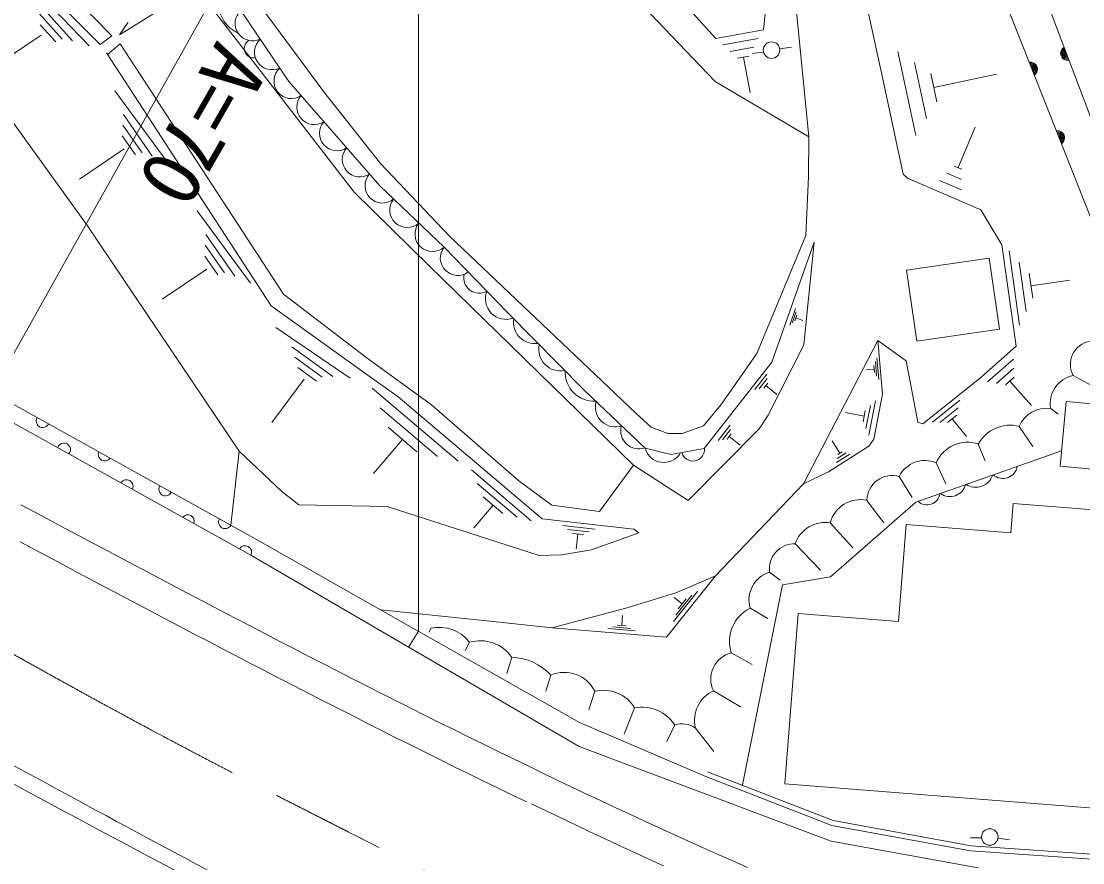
# Model space of a CAD drawing. Units: millimetres, scale not verified. Extents: x 40000 to 680000, y 20000 to 380000.
# Drawn here: x 111656 to 143803, y 286448 to 311924 of the extents above; entities that cross this region are included whole.
import ezdxf
from ezdxf.enums import TextEntityAlignment as Align

# ---------------------------------------------------------------- set-up
doc = ezdxf.new("R2010")
doc.units = ezdxf.units.MM
doc.header["$LTSCALE"] = 1000
doc.linetypes.add('CHAIN', pattern=[18.5, 12, -1.5, 3.5, -1.5])
for name, color, linetype, lineweight in [('M-BGD', 7, 'Continuous', 13), ('M-BMK', 2, 'CHAIN', 13), ('M-STR-HTXT', 7, 'Continuous', 13)]:
    doc.layers.add(name, color=color, linetype=linetype, lineweight=lineweight)
doc.styles.add('ＭＳ ゴシック', font='')
doc.styles.get('ＭＳ ゴシック').set_extended_font_data('MS Gothic')

msp = doc.modelspace()

# ---------------------------------------------------------------- linework, layer by layer
at = {"layer": 'M-BGD'}
for p, q in [((113662, 305733), (101496, 322594)), ((114401, 311481), (112062, 313872)), ((132692, 311400), (130431, 313894)), ((114044, 311217), (111666, 313618)), ((118086, 313495), (120816, 309789)), ((135008, 313456), (135508, 308424)), ((111836, 313147), (113714, 311176)), ((119756, 310105), (117720, 313131)), ((134130, 311668), (134325, 313416)), ((144993, 306496), (142464, 313177)), ((132673, 310096), (129815, 313090)), ((137141, 312938), (137736, 310219)), ((144137, 305738), (141251, 313025)), ((107556, 294937), (117430, 312599)), ((113213, 311329), (112184, 312469)), ((117305, 312484), (121734, 306746)), ((112892, 311386), (112208, 312144)), ((115963, 312336), (114635, 311514)), ((112700, 311301), (112232, 311819)), ((114635, 311514), (114894, 311898)), ((110904, 310589), (112256, 311499)), ((132692, 311400), (134130, 311668)), ((114044, 311217), (114401, 311481)), ((114655, 311245), (114274, 310914)), ((119598, 303661), (114655, 311245)), ((132903, 311206), (133972, 311405)), ((119228, 303313), (114237, 310972)), ((133125, 311004), (133837, 311137)), ((133347, 310802), (133703, 310869)), ((134136, 310988), (133804, 310947)), ((134625, 311091), (134979, 311139)), ((138201, 311012), (138750, 308463)), ((133525, 310836), (133727, 309753)), ((138703, 310675), (139069, 308976)), ((137736, 310219), (138365, 307297)), ((139205, 310339), (139388, 309489)), ((139296, 309914), (141190, 310321)), ((122512, 306937), (119756, 310105)), ((135508, 308424), (132673, 310096)), ((114491, 309821), (116102, 307627)), ((120816, 309789), (122533, 307616)), ((115625, 307842), (114749, 309104)), ((115314, 307940), (114732, 308779)), ((140025, 307492), (140546, 308713)), ((115112, 307879), (114714, 308453)), ((135497, 307229), (135508, 308424)), ((113423, 307148), (114775, 308059)), ((122533, 307616), (124630, 305415)), ((139689, 307323), (140135, 307132)), ((139913, 307540), (140136, 307445)), ((135417, 305434), (135497, 307229)), ((138365, 307297), (138491, 307171)), ((138491, 307171), (140719, 306220)), ((139465, 307106), (140134, 306820)), ((121734, 306746), (124021, 304514)), ((122512, 306937), (124463, 305088)), ((116988, 306184), (118599, 303990)), ((140719, 306220), (141350, 305152)), ((118254, 298913), (113662, 305733)), ((118122, 304206), (117247, 305468)), ((124630, 305415), (129438, 300843)), ((133936, 301868), (135417, 305434)), ((117811, 304303), (117229, 305142)), ((126379, 303110), (124463, 305088)), ((135667, 305238), (134385, 301601)), ((135358, 302128), (135667, 305238)), ((141350, 305152), (141785, 302090)), ((117610, 304243), (117212, 304817)), ((138469, 304393), (140973, 304749)), ((140973, 304749), (141279, 302599)), ((141569, 304971), (141888, 302722)), ((118868, 296183), (103533, 304708)), ((124021, 304514), (130197, 298487)), ((141876, 304633), (142089, 303133)), ((118614, 295763), (103370, 304237)), ((115921, 303512), (117273, 304422)), ((138775, 302243), (138469, 304393)), ((142183, 304294), (142290, 303544)), ((142237, 303919), (143409, 304086)), ((119598, 303661), (122137, 301724)), ((119228, 303313), (121907, 301384)), ((135107, 303228), (134928, 302720)), ((128724, 300735), (126379, 303110)), ((135124, 303127), (135005, 302788)), ((135141, 303026), (135081, 302856)), ((135111, 302941), (135327, 302865)), ((119371, 302656), (121617, 301119)), ((141279, 302599), (138775, 302243)), ((137592, 302260), (135342, 297924)), ((137741, 300639), (137592, 302260)), ((138454, 301647), (137592, 302260)), ((121095, 301165), (119852, 302066)), ((132853, 300322), (133936, 301868)), ((134273, 300000), (135358, 302128)), ((141785, 302090), (140714, 301143)), ((120770, 301154), (119943, 301753)), ((122137, 301724), (124082, 300314)), ((134385, 301601), (132339, 298985)), ((137521, 301621), (137561, 301182)), ((137565, 301735), (137626, 301078)), ((138808, 299785), (138454, 301647)), ((140915, 301004), (141700, 301699)), ((120599, 301030), (120034, 301440)), ((123069, 300556), (121907, 301384)), ((133873, 300778), (134236, 301242)), ((137487, 301396), (137235, 301373)), ((137477, 301506), (137497, 301287)), ((141188, 300959), (141711, 301423)), ((119248, 299781), (120222, 301088)), ((134008, 300797), (134250, 301107)), ((134142, 300817), (134263, 300972)), ((134202, 300894), (134542, 300629)), ((140714, 301143), (138958, 299736)), ((141461, 300915), (141722, 301146)), ((141592, 301030), (142247, 300289)), ((143516, 301197), (144290, 300776)), ((122279, 300817), (124889, 298602)), ((130547, 299001), (128724, 300735)), ((129438, 300843), (130267, 300059)), ((137472, 299269), (137741, 300639)), ((127428, 296858), (123069, 300556)), ((124082, 300314), (126727, 298014)), ((132315, 299676), (132853, 300322)), ((137373, 300287), (137237, 299595)), ((137529, 300436), (137325, 299398)), ((139248, 299787), (140076, 300450)), ((143303, 300416), (143119, 298451)), ((143303, 300416), (146474, 300119)), ((122524, 300224), (124264, 298747)), ((130267, 300059), (130731, 299635)), ((134008, 299585), (134273, 300000)), ((137183, 299965), (136621, 300075)), ((137217, 300138), (137149, 299792)), ((139479, 299781), (140031, 300224)), ((139710, 299776), (139986, 299997)), ((142831, 300198), (143059, 300030)), ((122769, 299631), (123639, 298892)), ((130731, 299635), (131233, 299444)), ((131674, 299446), (132315, 299676)), ((132763, 299235), (133126, 299699)), ((138958, 299736), (138808, 299785)), ((139848, 299886), (140277, 299352)), ((141879, 299660), (142289, 299052)), ((131233, 299444), (131674, 299446)), ((131851, 297413), (134008, 299585)), ((132897, 299255), (133139, 299564)), ((133031, 299274), (133152, 299429)), ((133092, 299352), (133432, 299086)), ((123204, 299261), (122327, 298228)), ((131336, 298809), (130547, 299001)), ((132339, 298985), (131336, 298809)), ((136103, 298279), (137323, 299057)), ((136448, 298851), (136214, 299218)), ((137323, 299057), (137472, 299269)), ((140640, 299124), (140846, 298612)), ((118254, 298913), (118004, 296664)), ((118254, 298913), (119536, 297697)), ((136350, 298564), (136750, 298819)), ((136366, 298686), (136633, 298856)), ((136382, 298808), (136515, 298893)), ((143163, 298923), (138749, 297369)), ((125289, 298340), (127102, 296802)), ((129170, 297081), (130197, 298487)), ((130197, 298487), (131851, 297413)), ((139364, 298556), (139655, 297919)), ((143119, 298451), (146290, 298154)), ((126727, 298014), (127721, 297276)), ((135342, 297924), (136103, 298279)), ((138245, 298146), (138638, 297509)), ((119536, 297697), (120058, 297288)), ((125465, 297935), (126674, 296910)), ((135342, 297924), (132677, 295135)), ((125641, 297530), (126245, 297017)), ((138749, 297369), (136163, 295105)), ((137264, 297420), (137779, 296738)), ((111647, 297286), (112087, 297051)), ((112087, 297051), (112527, 296817)), ((120058, 297288), (122739, 297236)), ((122739, 297236), (127339, 295750)), ((125943, 297274), (125361, 296588)), ((127721, 297276), (129170, 297081)), ((141695, 297326), (141624, 296436)), ((145527, 297023), (141695, 297326)), ((112527, 296817), (112967, 296582)), ((130207, 296543), (127428, 296858)), ((136154, 296738), (136836, 295982)), ((112967, 296582), (113407, 296348)), ((128046, 296657), (129028, 296546)), ((128199, 296539), (128854, 296465)), ((128351, 296421), (128679, 296384)), ((128515, 296403), (128463, 295945)), ((128928, 295924), (130359, 296432)), ((130359, 296432), (130207, 296543)), ((138452, 296687), (138220, 293754)), ((141624, 296436), (138452, 296687)), ((111620, 296167), (112060, 295932)), ((113407, 296348), (113847, 296114)), ((113847, 296114), (114286, 295881)), ((122540, 294108), (118868, 296183)), ((135092, 296104), (135861, 295309)), ((112060, 295932), (112500, 295698)), ((114286, 295881), (114726, 295648)), ((128548, 289971), (118614, 295763)), ((127339, 295750), (128019, 295770)), ((128019, 295770), (128928, 295924)), ((112500, 295698), (112940, 295464)), ((112940, 295464), (113380, 295230)), ((114726, 295648), (115165, 295415)), ((113380, 295230), (113819, 294996)), ((115165, 295415), (115605, 295182)), ((115605, 295182), (116045, 294950)), ((131200, 293278), (132677, 295135)), ((132677, 295135), (131483, 294624)), ((134319, 295248), (134639, 295001)), ((136163, 295105), (134710, 294863)), ((113819, 294996), (114259, 294763)), ((116045, 294950), (116484, 294719)), ((134710, 294863), (133501, 288803)), ((114259, 294763), (114699, 294530)), ((114699, 294530), (115138, 294298)), ((116484, 294719), (116924, 294488)), ((116924, 294488), (117363, 294257)), ((131483, 294624), (130041, 294172)), ((132139, 294661), (131413, 293748)), ((131673, 294287), (131433, 294477)), ((131967, 294550), (131482, 293941)), ((115138, 294298), (115578, 294066)), ((117363, 294257), (117803, 294027)), ((130041, 294172), (127737, 293563)), ((131794, 294439), (131552, 294134)), ((133728, 294158), (134262, 293847)), ((115578, 294066), (116017, 293834)), ((116017, 293834), (116457, 293603)), ((117803, 294027), (118241, 293798)), ((122540, 294108), (128561, 290690)), ((125752, 293772), (122540, 294108)), ((129842, 293634), (129867, 293938)), ((135184, 293994), (134777, 288839)), ((138220, 293754), (135184, 293994)), ((116457, 293603), (116896, 293373)), ((118241, 293798), (118609, 293608)), ((118609, 293608), (119050, 293378)), ((124058, 293552), (124006, 293426)), ((127737, 293563), (125752, 293772)), ((127737, 293563), (131200, 293278)), ((129416, 293536), (130246, 293467)), ((129560, 293590), (130113, 293545)), ((129703, 293645), (129980, 293622)), ((116896, 293373), (117336, 293143)), ((119050, 293378), (119490, 293150)), ((123682, 293457), (123379, 292978)), ((117336, 293143), (117774, 292913)), ((117774, 292913), (118142, 292723)), ((119490, 293150), (119929, 292923)), ((119929, 292923), (120369, 292696)), ((125235, 293124), (125099, 292870)), ((118142, 292723), (118583, 292494)), ((120369, 292696), (120809, 292470)), ((126512, 292667), (126366, 292180)), ((133159, 292805), (133788, 292449)), ((118583, 292494), (119023, 292266)), ((119023, 292266), (119462, 292039)), ((120809, 292470), (121249, 292245)), ((121249, 292245), (121690, 292020)), ((119462, 292039), (119902, 291812)), ((121690, 292020), (122130, 291796)), ((127691, 292129), (127538, 291642)), ((119902, 291812), (120342, 291586)), ((120342, 291586), (120782, 291361)), ((122130, 291796), (122570, 291573)), ((122570, 291573), (123011, 291351)), ((129027, 291640), (128843, 291080)), ((132618, 291653), (133441, 291166)), ((120782, 291361), (121223, 291136)), ((123011, 291351), (123452, 291129)), ((121223, 291136), (121663, 290912)), ((123452, 291129), (123893, 290909)), ((130228, 291140), (129919, 290344)), ((121663, 290912), (122103, 290689)), ((122103, 290689), (122544, 290466)), ((123893, 290909), (124334, 290689)), ((124334, 290689), (124775, 290470)), ((128561, 290690), (132386, 289061)), ((131446, 290621), (131212, 290122)), ((122544, 290466), (122985, 290245)), ((124775, 290470), (125216, 290251)), ((132073, 290528), (132633, 289814)), ((122985, 290245), (123426, 290024)), ((123426, 290024), (123867, 289804)), ((125216, 290251), (125658, 290034)), ((125658, 290034), (126100, 289818)), ((136187, 287107), (128548, 289971)), ((123867, 289804), (124308, 289585)), ((126100, 289818), (126542, 289602)), ((124308, 289585), (124749, 289367)), ((124749, 289367), (125191, 289150)), ((126542, 289602), (126984, 289388)), ((126984, 289388), (127427, 289174)), ((125191, 289150), (125633, 288933)), ((127427, 289174), (127869, 288962)), ((132386, 289061), (136205, 287581)), ((132440, 289200), (136246, 287726)), ((125633, 288933), (126075, 288718)), ((126075, 288718), (126517, 288503)), ((127869, 288962), (128312, 288751)), ((128312, 288751), (128756, 288540)), ((134777, 288839), (151959, 287481)), ((126517, 288503), (126960, 288290)), ((128756, 288540), (129199, 288331)), ((127108, 288229), (127550, 288016)), ((129199, 288331), (129643, 288123)), ((129643, 288123), (130087, 287916)), ((127550, 288016), (127993, 287805)), ((127993, 287805), (128437, 287595)), ((130087, 287916), (130531, 287710)), ((130531, 287710), (130976, 287506)), ((136246, 287726), (140425, 286957)), ((128437, 287595), (128880, 287386)), ((130976, 287506), (131421, 287303)), ((136205, 287581), (140407, 286808)), ((128880, 287386), (129324, 287178)), ((129324, 287178), (129768, 286971)), ((131421, 287303), (131866, 287100)), ((131866, 287100), (132311, 286900)), ((140639, 286300), (136187, 287107)), ((140739, 287199), (140404, 287201)), ((141235, 287198), (141588, 287141)), ((129768, 286971), (130212, 286765)), ((130212, 286765), (130657, 286560)), ((132311, 286900), (132757, 286700)), ((140407, 286808), (144856, 286506)), ((140425, 286957), (144866, 286656)), ((130657, 286560), (131102, 286357)), ((132757, 286700), (133203, 286502)), ((133203, 286502), (133650, 286305))]:
    msp.add_line(p, q, dxfattribs=at)
for centre in [(134378, 311051), (140987, 287230)]:
    msp.add_circle(centre, 250, dxfattribs=at)
for centre, radius, start, end in [((118631, 312473), 995, 182.0211, 245.8716), ((118663, 311860), 530, 131.8778, 296.0149), ((118690, 311097), 280, 119.091, 281.8451), ((119251, 310987), 530, 131.8778, 296.0149), ((143352, 310955), 219, 122.3546, 276.673), ((143352, 310955), 189, 124.4343, 274.5932), ((143352, 310955), 159, 127.3317, 271.6958), ((143352, 310955), 129, 131.6639, 267.3637), ((143352, 310955), 99.2, 138.9224, 260.1051), ((143352, 310955), 69.2, 154.2509, 244.7767), ((142213, 310467), 219, 304.1346, 98.4529), ((142213, 310467), 189, 306.2143, 96.3732), ((142213, 310467), 159, 309.1117, 93.4758), ((142213, 310467), 129, 313.4439, 89.1436), ((142213, 310467), 99.2, 320.7024, 81.8851), ((119839, 310113), 530, 131.8778, 303.668), ((142213, 310467), 69.2, 336.0308, 66.5567), ((120532, 309325), 530, 138.94, 303.0771), ((121220, 308533), 530, 138.94, 303.0771), ((143033, 308396), 219, 304.1346, 98.4529), ((143033, 308396), 189, 306.2143, 96.3732), ((143033, 308396), 159, 309.1117, 93.4758), ((143033, 308396), 129, 313.4439, 89.1436), ((143033, 308396), 99.2, 320.7024, 81.8851), ((143033, 308396), 69.2, 336.0308, 66.5567), ((121909, 307742), 530, 138.94, 303.0771), ((122597, 306950), 530, 138.94, 309.139), ((123345, 306209), 530, 141.4497, 311.6487), ((124111, 305484), 530, 141.4497, 311.6487), ((124877, 304758), 530, 141.4497, 306.7254), ((125523, 304161), 469, 167.4347, 299.6809), ((126341, 303526), 628, 158.7112, 289.7009), ((127212, 302813), 649, 170.8262, 278.4475), ((144131, 301540), 704, 101.4339, 209.1714), ((127983, 301994), 654, 167.7273, 281.5464), ((128998, 301294), 869, 177.1411, 273.3745), ((143684, 300348), 866, 101.1818, 189.9785), ((129653, 300253), 611, 164.8552, 288.0053), ((142699, 299320), 888, 81.4563, 157.4851), ((112310, 299822), 198, 149.2042, 332.6544), ((130356, 299524), 546, 164.8272, 289.4709), ((141603, 298597), 1098, 75.4271, 151.3288), ((112949, 298954), 198, 320.0845, 161.7741), ((131116, 299155), 589, 195.1529, 329.9038), ((131998, 298961), 351, 195.6949, 5.5788), ((140307, 298157), 1023, 70.968, 157.0243), ((114186, 298809), 198, 156.6481, 325.2104), ((139022, 297759), 867, 66.7159, 153.5393), ((141385, 298523), 442, 228.201, 350.5933), ((114846, 297847), 198, 333.4006, 148.458), ((138038, 297400), 774, 74.4589, 178.4775), ((140561, 298361), 543, 237.301, 341.4932), ((116024, 297754), 198, 148.3325, 333.5261), ((139788, 298007), 475, 232.0851, 346.7092), ((137069, 296493), 948, 78.166, 164.9767), ((139086, 297676), 392, 226.2643, 352.53), ((116699, 296784), 198, 341.8292, 140.0294), ((117832, 296761), 198, 151.388, 330.4706), ((135999, 295791), 959, 80.7241, 161.0118), ((135069, 295348), 756, 88.2702, 187.5411), ((118436, 295850), 198, 333.6658, 148.1927), ((134585, 294399), 890, 107.3994, 195.7005), ((134226, 293152), 1122, 116.3514, 198.0179), ((124303, 292396), 1182, 37.9954, 101.9991), ((125563, 292025), 1146, 34.0701, 106.6039), ((126487, 291051), 1616, 41.8442, 89.103), ((133364, 292006), 826, 104.3827, 205.2659), ((128100, 291176), 1037, 26.5654, 113.2054), ((129289, 290575), 1096, 31.0214, 103.7922), ((133023, 290763), 978, 114.4368, 193.8659), ((130448, 289968), 1192, 33.2026, 100.6106), ((131664, 289935), 720, 55.435, 107.6768)]:
    msp.add_arc(centre, radius, start, end, dxfattribs=at)
for points, knots in [([(207901, 266938), (201312, 266964), (199620, 266945), (194315, 267065), (192401, 267108), (191329, 267134), (189416, 267193), (187338, 267257), (186172, 267272), (184095, 267374), (181657, 267495), (180291, 267574), (177855, 267736), (177568, 267755), (177408, 267766), (177121, 267788), (176100, 267867), (175528, 267908), (174509, 268004), (171921, 268247), (170470, 268384), (167893, 268728), (166143, 268962), (165166, 269126), (163423, 269409), (162098, 269624), (161355, 269739), (160037, 269995), (158452, 270303), (157567, 270492), (155996, 270863), (154089, 271313), (153025, 271584), (151134, 272097), (150086, 272381), (149497, 272534), (148459, 272849), (146153, 273549), (144866, 273960), (142590, 274753), (139218, 275926), (137357, 276672), (134081, 278090), (129548, 280053), (127051, 281252), (122634, 283462), (120559, 284500), (119409, 285107), (117361, 286196), (113224, 288396), (110929, 289670), (106819, 291918), (101189, 294998), (98074, 296795), (92434, 299855), (88415, 302036), (86165, 303261), (82111, 305377), (80115, 306418), (78988, 306984), (76985, 308011), (75813, 308612), (75446, 308800), (73983, 309549)], [0, 0, 0, 0, 1, 1, 1, 2, 2, 2, 3, 3, 3, 4, 4, 4, 5, 5, 5, 6, 6, 6, 7, 7, 7, 8, 8, 8, 9, 9, 9, 10, 10, 10, 11, 11, 11, 12, 12, 12, 13, 13, 13, 14, 14, 14, 15, 15, 15, 16, 16, 16, 17, 17, 17, 18, 18, 18, 19, 19, 19, 20, 20, 20, 21, 21, 21, 21]), ([(73750, 309098), (75516, 308194), (75958, 307968), (77375, 307246), (78375, 306736), (78939, 306456), (79936, 305941), (81399, 305185), (82214, 304752), (83670, 303985), (85691, 302920), (86823, 302323), (88832, 301236), (93505, 298708), (96097, 297246), (100752, 294687), (104015, 292893), (105834, 291872), (109105, 290094), (114488, 287167), (117519, 285555), (122961, 282739), (124593, 281894), (125528, 281459), (127188, 280670), (132024, 278373), (134830, 277296), (139779, 275257), (140707, 274875), (141244, 274705), (142191, 274373), (144577, 273538), (145913, 273064), (148343, 272368), (151674, 271414), (153548, 270899), (156928, 270137), (160095, 269422), (161894, 269128), (165102, 268628), (168326, 268126), (170148, 267939), (173394, 267606), (176225, 267316), (177818, 267216), (180660, 267051), (184951, 266802), (187359, 266738), (191656, 266624), (196171, 266503), (198702, 266532), (203218, 266485), (205048, 266466), (205620, 266460), (207903, 266438)], [0, 0, 0, 0, 1, 1, 1, 2, 2, 2, 3, 3, 3, 4, 4, 4, 5, 5, 5, 6, 6, 6, 7, 7, 7, 8, 8, 8, 9, 9, 9, 10, 10, 10, 11, 11, 11, 12, 12, 12, 13, 13, 13, 14, 14, 14, 15, 15, 15, 16, 16, 16, 17, 17, 17, 18, 18, 18, 18])]:
    msp.add_open_spline(points, degree=3, knots=knots, dxfattribs=at)
at = {"layer": 'M-BMK'}
msp.add_open_spline([(107526, 294954), (114163, 291198), (116010, 290194), (121571, 287378), (128537, 283851), (132552, 282094), (139732, 279024), (141483, 278276), (142508, 277964), (144307, 277340), (149916, 275395), (153202, 274751), (158953, 273277), (160189, 272960), (160904, 272876), (162162, 272663), (168642, 271567), (172323, 271261), (178869, 270671), (183153, 270285), (185571, 270291), (189872, 270176), (193380, 270083), (195346, 270063), (198855, 270022), (200418, 270004), (200910, 269998), (202855, 269984)], degree=3, knots=[0, 0, 0, 0, 1, 1, 1, 2, 2, 2, 3, 3, 3, 4, 4, 4, 5, 5, 5, 6, 6, 6, 7, 7, 7, 8, 8, 8, 9, 9, 9, 9], dxfattribs=at)
at = {"layer": 'M-STR-HTXT'}
msp.add_line((123682, 293457), (123682, 341903), dxfattribs=at)

# ---------------------------------------------------------------- texts
at = {"layer": 'M-BGD', "style": 'ＭＳ ゴシック'}
msp.add_text('A=70', height=1833, rotation=240.189, dxfattribs=at).set_placement((117131, 311666), align=Align.BOTTOM_LEFT)

doc.saveas('drawing.dxf')
